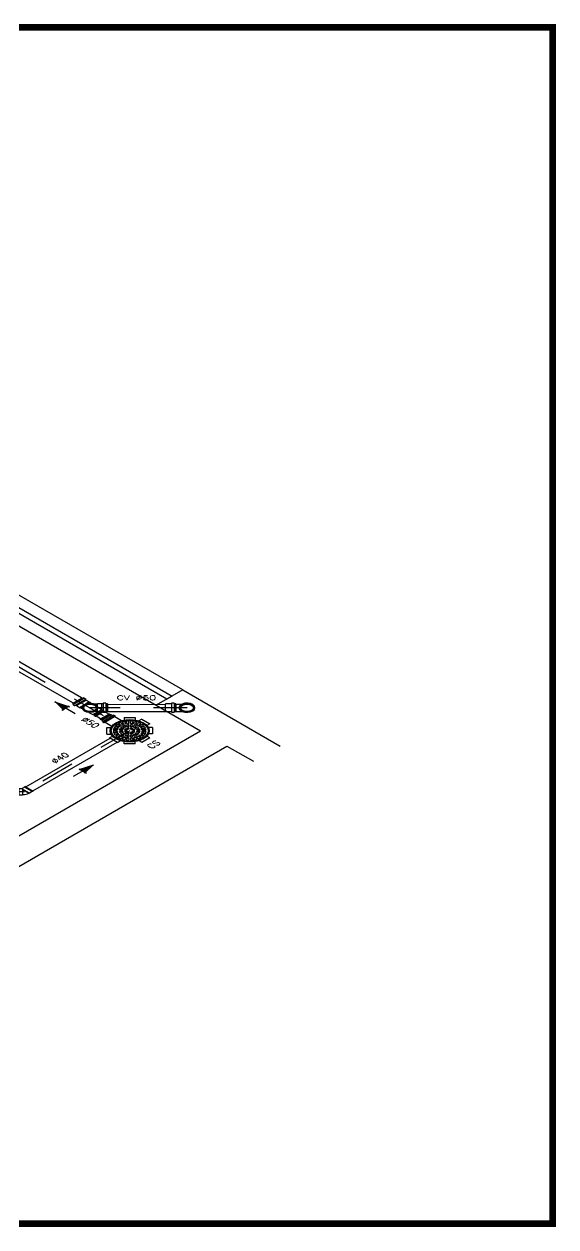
# Model space of a CAD drawing. Header units: millimetres. Extents: x -1312 to 59, y -177 to 623.
# Drawn here: x 12.826 to 14.414, y 10.107 to 13.697 of the extents above; entities that cross this region are included whole.
import ezdxf
from ezdxf.enums import TextEntityAlignment as Align

# ---------------------------------------------------------------- set-up
doc = ezdxf.new("R2010")
doc.units = ezdxf.units.MM
doc.header["$MEASUREMENT"] = 0
doc.linetypes.add('HIDDEN', pattern=[0.375, 0.25, -0.125])
for name, color, linetype in [('ALVENARIA', 7, 'Continuous'), ('CONEXAO_ESGOTO_DETALHADA', 254, 'Continuous'), ('Eixos-1', 252, 'HIDDEN'), ('Finas', 9, 'Continuous'), ('TABELA_BLOCO', 7, 'Continuous'), ('TEXTO-TUBOS', 7, 'Continuous'), ('TINTERNO', 252, 'Continuous'), ('TUB-ESGOTO', 150, 'Continuous'), ('TUB-VENTILACAO', 6, 'Continuous')]:
    doc.layers.add(name, color=color, linetype=linetype)
doc.styles.add('T80', font='romans.shx', dxfattribs={"height": 8})

# ---------------------------------------------------------------- blocks, each defined once
blk = doc.blocks.new('Seta Fluxo')
at = {"layer": 'TINTERNO'}
blk.add_hatch(color=256, dxfattribs=at).paths.add_polyline_path([(0, 3.7), (0, -3.7), (13.6, 0)])
at = {"layer": 'TEXTO-TUBOS'}
for p, q in [((1.5, 0), (-13.6, 0)), ((15.1, -0.4), (-1.4, 4)), ((15.1, 0.4), (-1.4, -4)), ((0, 5.2), (0, -5.2))]:
    blk.add_line(p, q, dxfattribs=at)
blk = doc.blocks.new('AHID_CXI15X15X50PNN')
for p, q in [((-80.6, 48.8), (-48.8, 80.6)), ((-80.6, 48.8), (-68.5, 36.7)), ((-48.8, 80.6), (-36.7, 68.5)), ((-22.5, 91.5), (22.5, 91.5)), ((-22.5, 91.5), (-22.5, 74.4)), ((22.5, 91.5), (22.5, 74.4)), ((48.8, 80.6), (36.7, 68.5)), ((48.8, 80.6), (80.6, 48.8)), ((80.6, 48.8), (68.5, 36.7)), ((-91.5, -22.5), (-91.5, 22.5)), ((-91.5, 22.5), (-74.4, 22.5)), ((111.4, 27.4), (72.7, 27.4)), ((112.4, 28.3), (112.7, 30.9)), ((112.4, 27.4), (112.4, -27.3)), ((120.6, 31.8), (113.7, 31.8)), ((113.7, 30.8), (113.7, -30.8)), ((120.6, 30.8), (120.6, -30.8)), ((122.5, 27.4), (121.5, 31.1)), ((129.5, 27.4), (122.5, 27.4)), ((122.5, 27.4), (122.5, -27.3)), ((129.5, -27.3), (129.5, 27.4)), ((-91.5, -22.5), (-74.4, -22.5)), ((-80.6, -48.8), (-68.5, -36.7)), ((80.6, -48.8), (68.5, -36.7)), ((111.4, -27.3), (72.7, -27.3)), ((112.4, -28.3), (112.7, -30.9)), ((120.6, -31.8), (113.7, -31.8)), ((122.5, -27.3), (121.5, -31.1)), ((129.5, -27.3), (122.5, -27.3)), ((-48.8, -80.6), (-80.6, -48.8)), ((-48.8, -80.6), (-36.7, -68.5)), ((-22.5, -91.5), (-22.5, -74.4)), ((22.5, -91.5), (-22.5, -91.5)), ((22.5, -91.5), (22.5, -74.4)), ((48.8, -80.6), (36.7, -68.5)), ((80.6, -48.8), (48.8, -80.6))]:
    blk.add_line(p, q)
for radius in [77.7, 73.5]:
    blk.add_circle((0, 0), radius)
for centre, start, end in [((111.4, 28.4), 270, 355), ((113.7, 30.8), 90, 175), ((120.6, 30.8), 15, 90), ((123.3, 28.4), 195, 270), ((111.4, -28.3), 5, 90), ((113.7, -30.8), 185, 270), ((120.6, -30.8), 270, 345), ((123.3, -28.3), 90, 165)]:
    blk.add_arc(centre, 1, start, end)
blk = doc.blocks.new('AHID_GRR150PB')
for p, q in [((-32.8, 37.1), (-44.4, 48.6)), ((-27.3, 41.3), (-35.5, 55.4)), ((-22.1, 44.3), (-30.3, 58.4)), ((-15.7, 46.9), (-19.9, 62.7)), ((-9.9, 48.5), (-14.1, 64.3)), ((-3, 49.4), (-3, 65.7)), ((3, 49.4), (3, 65.7)), ((9.9, 48.5), (14.1, 64.3)), ((15.7, 46.9), (19.9, 62.7)), ((22.1, 44.3), (30.3, 58.4)), ((27.3, 41.3), (35.5, 55.4)), ((32.8, 37.1), (44.4, 48.6)), ((-49.4, 3), (-65.7, 3)), ((-48.5, 9.9), (-64.3, 14.1)), ((-46.9, 15.7), (-62.7, 19.9)), ((-44.3, 22.1), (-58.4, 30.3)), ((-41.3, 27.3), (-55.4, 35.5)), ((-37.1, 32.8), (-48.6, 44.4)), ((-28.3, 3), (-41.4, 3)), ((-27.3, 8.1), (-39.4, 13.1)), ((-25, 13.6), (-37.1, 18.6)), ((-22.2, 17.9), (-31.4, 27.1)), ((-17.9, 22.2), (-27.1, 31.4)), ((-10.6, 3), (-20.3, 3)), ((-13.6, 25), (-18.6, 37.1)), ((-9.6, 5.4), (-16.5, 12.2)), ((-8.1, 27.3), (-13.1, 39.4)), ((-5.4, 9.6), (-12.2, 16.5)), ((-3, 28.3), (-3, 41.4)), ((-3, 10.6), (-3, 20.3)), ((3, 28.3), (3, 41.4)), ((3, 10.6), (3, 20.3)), ((5.4, 9.6), (12.2, 16.5)), ((8.1, 27.3), (13.1, 39.4)), ((9.6, 5.4), (16.5, 12.2)), ((10.6, 3), (20.3, 3)), ((13.6, 25), (18.6, 37.1)), ((17.9, 22.2), (27.1, 31.4)), ((22.2, 17.9), (31.4, 27.1)), ((25, 13.6), (37.1, 18.6)), ((27.3, 8.1), (39.4, 13.1)), ((28.3, 3), (41.4, 3)), ((37.1, 32.8), (48.6, 44.4)), ((41.3, 27.3), (55.4, 35.5)), ((44.3, 22.1), (58.4, 30.3)), ((46.9, 15.7), (62.7, 19.9)), ((48.5, 9.9), (64.3, 14.1)), ((49.4, 3), (65.7, 3)), ((-49.4, -3), (-65.7, -3)), ((-48.5, -9.9), (-64.3, -14.1)), ((-46.9, -15.7), (-62.7, -19.9)), ((-44.3, -22.1), (-58.4, -30.3)), ((-41.3, -27.3), (-55.4, -35.5)), ((-37.1, -32.8), (-48.6, -44.4)), ((-32.8, -37.1), (-44.4, -48.6)), ((-28.3, -3), (-41.4, -3)), ((-27.3, -8.1), (-39.4, -13.1)), ((-25, -13.6), (-37.1, -18.6)), ((-27.3, -41.3), (-35.5, -55.4)), ((-22.2, -17.9), (-31.4, -27.1)), ((-22.1, -44.3), (-30.3, -58.4)), ((-17.9, -22.2), (-27.1, -31.4)), ((-10.6, -3), (-20.3, -3)), ((-15.7, -46.9), (-19.9, -62.7)), ((-13.6, -25), (-18.6, -37.1)), ((-9.6, -5.4), (-16.5, -12.2)), ((-8.1, -27.3), (-13.1, -39.4)), ((-5.4, -9.6), (-12.2, -16.5)), ((-3, -10.6), (-3, -20.3)), ((-3, -28.3), (-3, -41.4)), ((3, -10.6), (3, -20.3)), ((3, -28.3), (3, -41.4)), ((5.4, -9.6), (12.2, -16.5)), ((8.1, -27.3), (13.1, -39.4)), ((9.6, -5.4), (16.5, -12.2)), ((10.6, -3), (20.3, -3)), ((13.6, -25), (18.6, -37.1)), ((15.7, -46.9), (19.9, -62.7)), ((17.9, -22.2), (27.1, -31.4)), ((22.1, -44.3), (30.3, -58.4)), ((22.2, -17.9), (31.4, -27.1)), ((25, -13.6), (37.1, -18.6)), ((27.3, -8.1), (39.4, -13.1)), ((27.3, -41.3), (35.5, -55.4)), ((28.3, -3), (41.4, -3)), ((32.8, -37.1), (44.4, -48.6)), ((37.1, -32.8), (48.6, -44.4)), ((41.3, -27.3), (55.4, -35.5)), ((44.3, -22.1), (58.4, -30.3)), ((46.9, -15.7), (62.7, -19.9)), ((48.5, -9.9), (64.3, -14.1)), ((49.4, -3), (65.7, -3)), ((-9.9, -48.5), (-14.1, -64.3)), ((-3, -49.4), (-3, -65.7)), ((3, -49.4), (3, -65.7)), ((9.9, -48.5), (14.1, -64.3))]:
    blk.add_line(p, q)
blk.add_circle((0, 0), 75.5)
for radius, start, end in [(65.8, 122.6132, 132.3868), (65.8, 107.6132, 117.3868), (65.8, 92.6132, 102.3868), (49.5, 93.4746, 101.5254), (65.8, 77.6132, 87.3868), (49.5, 78.4746, 86.5254), (65.8, 62.6132, 72.3868), (65.8, 47.6132, 57.3868), (65.8, 167.6132, 177.3868), (65.8, 152.6132, 162.3868), (65.8, 137.6132, 147.3868), (49.5, 168.4746, 176.5254), (49.5, 153.4746, 161.5254), (41.5, 161.6455, 175.8545), (49.5, 138.4746, 146.5254), (41.5, 139.1455, 153.3545), (49.5, 123.4746, 131.5254), (28.5, 163.5423, 173.9577), (41.5, 116.6455, 130.8545), (28.5, 141.0423, 151.4577), (49.5, 108.4746, 116.5254), (20.5, 143.415, 171.585), (28.5, 118.5423, 128.9577), (41.5, 94.1455, 108.3545), (20.5, 98.415, 126.585), (11, 150.8266, 164.1734), (28.5, 96.0423, 106.4577), (11, 105.8266, 119.1734), (41.5, 71.6455, 85.8545), (28.5, 73.5423, 83.9577), (20.5, 53.415, 81.585), (11, 60.8266, 74.1734), (11, 15.8266, 29.1734), (28.5, 51.0423, 61.4577), (49.5, 63.4746, 71.5254), (20.5, 8.415, 36.585), (41.5, 49.1455, 63.3545), (28.5, 28.5423, 38.9577), (49.5, 48.4746, 56.5254), (28.5, 6.0423, 16.4577), (41.5, 26.6455, 40.8545), (49.5, 33.4746, 41.5254), (41.5, 4.1455, 18.3545), (49.5, 18.4746, 26.5254), (49.5, 3.4746, 11.5254), (65.8, 32.6132, 42.3868), (65.8, 17.6132, 27.3868), (65.8, 2.6132, 12.3868), (65.8, 182.6132, 192.3868), (65.8, 197.6132, 207.3868), (65.8, 212.6132, 222.3868), (49.5, 183.4746, 191.5254), (49.5, 198.4746, 206.5254), (41.5, 184.1455, 198.3545), (49.5, 213.4746, 221.5254), (41.5, 206.6455, 220.8545), (49.5, 228.4746, 236.5254), (28.5, 186.0423, 196.4577), (41.5, 229.1455, 243.3545), (28.5, 208.5423, 218.9577), (49.5, 243.4746, 251.5254), (20.5, 188.415, 216.585), (28.5, 231.0423, 241.4577), (41.5, 251.6455, 265.8545), (20.5, 233.415, 261.585), (11, 195.8266, 209.1734), (28.5, 253.5423, 263.9577), (11, 240.8266, 254.1734), (11, 285.8266, 299.1734), (20.5, 278.415, 306.585), (28.5, 276.0423, 286.4577), (41.5, 274.1455, 288.3545), (11, 330.8266, 344.1734), (28.5, 298.5423, 308.9577), (49.5, 288.4746, 296.5254), (20.5, 323.415, 351.585), (41.5, 296.6455, 310.8545), (28.5, 321.0423, 331.4577), (28.5, 343.5423, 353.9577), (49.5, 303.4746, 311.5254), (41.5, 319.1455, 333.3545), (49.5, 318.4746, 326.5254), (41.5, 341.6455, 355.8545), (49.5, 333.4746, 341.5254), (49.5, 348.4746, 356.5254), (65.8, 317.6132, 327.3868), (65.8, 332.6132, 342.3868), (65.8, 347.6132, 357.3868), (65.8, 227.6132, 237.3868), (65.8, 242.6132, 252.3868), (65.8, 257.6132, 267.3868), (49.5, 258.4746, 266.5254), (49.5, 273.4746, 281.5254), (65.8, 272.6132, 282.3868), (65.8, 287.6132, 297.3868), (65.8, 302.6132, 312.3868)]:
    blk.add_arc((0, 0), radius, start, end)
blk = doc.blocks.new('AHID_J4540PNN')
for p, q in [((-3.3, 35.6), (-35.6, 3.3)), ((-35.6, 3.3), (-32.7, 0.5)), ((-0.5, 32.7), (-32.7, 0.5)), ((-32.7, 0.5), (-31.3, 0.5)), ((-0.5, 31.3), (-31.3, 0.5)), ((-31.3, 0.5), (-20.7, -10.1)), ((7.5, 18.1), (-20.7, -10.1)), ((-19, -10.1), (6.3, 15.2)), ((-3.3, 35.6), (-0.5, 32.7)), ((-0.5, 32.7), (-0.5, 31.3)), ((-0.5, 31.3), (9, 21.8)), ((6.3, 15.2), (7.5, 18.1)), ((6.3, 15.2), (6.3, -20.6)), ((7.5, 18.1), (9, 21.8)), ((7.5, -21.8), (7.5, 18.1)), ((22.5, 21.8), (9, 21.8)), ((23.5, 22.8), (22.5, 21.8)), ((22.5, -21.8), (22.5, 21.8)), ((23.5, -22.8), (23.5, 22.8)), ((27.5, 22.8), (23.5, 22.8)), ((27.5, 22.8), (27.5, -22.8)), ((-20.7, -10.1), (-19, -10.1)), ((7.5, -21.8), (6.3, -20.6)), ((22.5, -21.8), (7.5, -21.8)), ((23.5, -22.8), (22.5, -21.8)), ((27.5, -22.8), (23.5, -22.8))]:
    blk.add_line(p, q)
blk.add_arc((15.4, 37.1), 58.4, 233.9327, 261.0673)
blk = doc.blocks.new('AHID_TES50LNN')
for p, q in [((-19.2, 25.3), (-41.9, 25.3)), ((-41.9, 25.3), (-41.9, -25.4)), ((29.6, 25.3), (19.2, 25.3)), ((23.8, 25.3), (23.9, 26.8)), ((26.8, 26.8), (23.9, 26.8)), ((27, 25.3), (26.8, 26.8)), ((31.4, 27.1), (29.6, 25.3)), ((29.6, 25.3), (29.6, 11.7)), ((31.4, 27.1), (31.4, 5.3)), ((48.2, 27.1), (31.4, 27.1)), ((48.4, 27.3), (48.2, 27.1)), ((48.2, 27.1), (48.2, -27.1)), ((48.4, 27.3), (48.4, -27.4)), ((53, 27.3), (48.4, 27.3)), ((54.3, 30.9), (54, 28.3)), ((54, 27.3), (54, -27.4)), ((54.5, 30.8), (54.5, -30.8)), ((64, 31.8), (55.3, 31.8)), ((64, 30.8), (64, -30.8)), ((65, 31.1), (65.8, 28.1)), ((66, 27.3), (66, -27.4)), ((71.1, 27.3), (66.7, 27.3)), ((71.1, 27.3), (71.1, -27.4)), ((-19.2, -25.4), (-41.9, -25.4)), ((29.6, -25.4), (19.2, -25.4)), ((23.8, -25.4), (23.9, -26.8)), ((26.8, -26.8), (23.9, -26.8)), ((27, -25.4), (26.8, -26.8)), ((29.6, -25.4), (29.6, -11.7)), ((31.4, -27.1), (29.6, -25.4)), ((31.4, -27.1), (31.4, -5.3)), ((48.2, -27.1), (31.4, -27.1)), ((48.4, -27.4), (48.2, -27.1)), ((53, -27.4), (48.4, -27.4)), ((54.3, -30.9), (54, -28.3)), ((64, -31.8), (55.3, -31.8)), ((65, -31.1), (65.8, -28.1)), ((71.1, -27.4), (66.7, -27.4))]:
    blk.add_line(p, q)
for radius in [31.8, 27.3, 25.6]:
    blk.add_circle((0, 0), radius)
for centre, start, end in [((53, 28.4), 270, 355), ((55.3, 30.8), 90, 175), ((64, 30.8), 15, 90), ((66.7, 28.4), 195, 270), ((53, -28.4), 5, 90), ((55.3, -30.8), 185, 270), ((64, -30.8), 270, 345), ((66.7, -28.4), 90, 165)]:
    blk.add_arc(centre, 1, start, end)
blk = doc.blocks.new('AHID_BRL50X40PNR')
for p, q in [((0, 25.4), (7, 25.4)), ((0, 25.4), (0, -25.4)), ((7, 25.4), (7, -25.4)), ((7, 25.4), (9.6, 22.8)), ((9.6, 22.8), (35.3, 22.8)), ((9.6, 22.8), (9.6, -22.8)), ((36.4, 24), (36.3, 23.7)), ((36.3, -22.8), (36.3, 22.8)), ((37.4, 24.9), (44.6, 24.9)), ((37.4, 23.9), (37.4, -24)), ((44.6, 23.9), (44.6, -24)), ((45.6, 24.2), (45.8, 23.5)), ((46, -22.8), (46, 22.8)), ((46.7, 22.8), (48.8, 22.8)), ((48.8, 22.8), (48.8, -22.8)), ((0, -25.4), (7, -25.4)), ((7, -25.4), (9.6, -22.8)), ((9.6, -22.8), (35.3, -22.8)), ((36.4, -24), (36.3, -23.7)), ((37.4, -25), (44.6, -25)), ((45.6, -24.2), (45.8, -23.5)), ((46.7, -22.8), (48.8, -22.8))]:
    blk.add_line(p, q)
for centre, start, end in [((35.3, 23.8), 270, 355), ((37.4, 23.9), 90, 175), ((44.6, 23.9), 15, 90), ((46.7, 23.8), 195, 270), ((35.3, -23.7), 5, 90), ((37.4, -24), 185, 270), ((44.6, -24), 270, 345), ((46.7, -23.7), 90, 165)]:
    blk.add_arc(centre, 1, start, end)
blk = doc.blocks.new('AHID_J9050FNN')
for p, q in [((28.5, 25.4), (0, 25.4)), ((30.3, 27.2), (28.5, 25.4)), ((28.5, -25.3), (28.5, 25.4)), ((30.3, -27.1), (30.3, 27.2)), ((47.1, 27.2), (30.3, 27.2)), ((47.3, 27.4), (47.1, 27.2)), ((47.1, -27.1), (47.1, 27.2)), ((47.3, -27.4), (47.3, 27.4)), ((51.9, 27.4), (47.3, 27.4)), ((53.2, 30.9), (52.9, 28.3)), ((52.9, 27.4), (52.9, -27.4)), ((53.4, 30.8), (53.4, -30.8)), ((62.9, 31.8), (54.2, 31.8)), ((62.9, 30.8), (62.9, -30.8)), ((63.9, 31.1), (64.7, 28.1)), ((64.9, 27.4), (64.9, -27.4)), ((70, 27.4), (65.6, 27.4)), ((70, 27.4), (70, -27.4)), ((28.5, -25.3), (0, -25.3)), ((30.3, -27.1), (28.5, -25.3)), ((47.1, -27.1), (30.3, -27.1)), ((47.3, -27.4), (47.1, -27.1)), ((51.9, -27.4), (47.3, -27.4)), ((53.2, -30.9), (52.9, -28.3)), ((62.9, -31.8), (54.2, -31.8)), ((63.9, -31.1), (64.7, -28.1)), ((70, -27.4), (65.6, -27.4))]:
    blk.add_line(p, q)
for centre, radius, start, end in [((0, 0), 25.4, 90, 270), ((51.9, 28.4), 1, 270, 355), ((54.2, 30.8), 1, 90, 175), ((62.9, 30.8), 1, 15, 90), ((65.6, 28.4), 1, 195, 270), ((51.9, -28.4), 1, 5, 90), ((54.2, -30.8), 1, 185, 270), ((62.9, -30.8), 1, 270, 345), ((65.6, -28.4), 1, 90, 165)]:
    blk.add_arc(centre, radius, start, end)
blk = doc.blocks.new('AHID_C9050LNN')
for p, q in [((45.6, 25.3), (19.2, 25.3)), ((45.6, -25.4), (45.6, 25.3)), ((45.6, -25.4), (19.2, -25.4))]:
    blk.add_line(p, q)
for radius in [27.3, 25.6]:
    blk.add_circle((0, 0), radius)
for start, end in [(52.8607, 307.1393), (307.1393, 52.8607)]:
    blk.add_arc((0, 0), 31.8, start, end)
blk = doc.blocks.new('AHID_CAP50PNN')
for p, q in [((0, 27.3), (4.4, 27.3)), ((0, -27.4), (0, 27.3)), ((5.1, -27.4), (5.1, 27.3)), ((6.1, 31.1), (5.3, 28.1)), ((7.1, 31.8), (15.8, 31.8)), ((7.1, -30.8), (7.1, 30.8)), ((16.6, -30.8), (16.6, 30.8)), ((16.8, 30.9), (17.1, 28.3)), ((17.1, -27.4), (17.1, 27.3)), ((18.1, 27.3), (39.3, 27.3)), ((40.8, 25.8), (40.8, -25.8)), ((0, -27.4), (4.4, -27.4)), ((6.1, -31.1), (5.3, -28.1)), ((7.1, -31.8), (15.8, -31.8)), ((16.8, -30.9), (17.1, -28.3)), ((18.1, -27.4), (39.3, -27.4))]:
    blk.add_line(p, q)
for centre, radius, start, end in [((4.4, 28.4), 1, 270, 345), ((7.1, 30.8), 1, 90, 165), ((15.8, 30.8), 1, 5, 90), ((18.1, 28.4), 1, 185, 270), ((39.3, 25.8), 1.5, 0, 90), ((4.4, -28.4), 1, 15, 90), ((7.1, -30.8), 1, 195, 270), ((15.8, -30.8), 1, 270, 355), ((18.1, -28.4), 1, 90, 175), ((39.3, -25.8), 1.5, 270, 0)]:
    blk.add_arc(centre, radius, start, end)

msp = doc.modelspace()

# ---------------------------------------------------------------- linework, layer by layer
at = {"layer": 'ALVENARIA', "extrusion": (0, 0.816497, 0.57735)}
for p, q in [((13.2998, 11.7102, -0.9385), (13.2206, 11.6645, -0.8738)), ((13.2998, 11.7102, -0.9385), (13.5904, 11.5427, -0.7016)), ((13.2206, 11.6645, -0.8738), (13.3527, 11.5883, -0.7661)), ((11.8492, 10.719, 0.4634), (13.3527, 11.5883, -0.7661)), ((11.8493, 10.6275, 0.5927), (13.432, 11.5426, -0.7015)), ((13.432, 11.5426, -0.7015), (13.5112, 11.497, -0.6368))]:
    msp.add_line(p, q, dxfattribs=at)
at = {"layer": 'Eixos-1', "ltscale": 0.3, "extrusion": (0, 0.816497, 0.57735)}
for p, q in [((12.283, 12.0832, -1.4659), (13.1415, 11.5882, -0.7659)), ((13.313, 11.6569, -0.863), (13.0227, 11.6568, -0.8629)), ((13.1415, 11.5882, -0.7659), (12.827, 11.4064, -0.5087)), ((12.827, 11.4064, -0.5087), (11.1903, 11.4057, -0.5077))]:
    msp.add_line(p, q, dxfattribs=at)
at = {"layer": 'Finas', "extrusion": (0, 0.816497, 0.57735)}
for p, q in [((13.2998, 11.7102, -0.9385), (12.6658, 12.0757, -1.4554)), ((12.5866, 12.03, -1.3907), (13.2206, 11.6645, -0.8738)), ((13.2523, 11.6828, -0.8996), (12.6183, 12.0483, -1.4165)), ((12.6341, 12.0574, -1.4295), (13.2681, 11.6919, -0.9126)), ((13.2681, 11.6919, -0.9126), (13.2523, 11.6828, -0.8996))]:
    msp.add_line(p, q, dxfattribs=at)
at = {"layer": 'TABELA_BLOCO', "const_width": 0.02}
msp.add_lwpolyline([(9.9835, 13.6871), (14.4042, 13.6871), (14.4042, 10.1175), (9.9835, 10.1175)], close=True, dxfattribs=at)
at = {"layer": 'TUB-ESGOTO', "extrusion": (0, 0.816497, 0.57735), "elevation": 9.0195}
for points in [[(-12.9713, -7.4595), (-12.342, -8.0878)], [(-12.9976, -7.4859), (-12.3684, -8.1142)], [(-12.8313, -7.0263), (-13.0828, -7.278)], [(-12.8524, -7.0051), (-13.104, -7.2569)]]:
    msp.add_lwpolyline(points, dxfattribs=at)
at = {"layer": 'TUB-VENTILACAO', "extrusion": (0, 0.816497, 0.57735), "elevation": 9.0195}
for points in [[(-13.075, -7.4521), (-13.2479, -7.4534)], [(-13.0753, -7.4148), (-13.2481, -7.4161)]]:
    msp.add_lwpolyline(points, dxfattribs=at)

# ---------------------------------------------------------------- block references
at = {"layer": 'CONEXAO_ESGOTO_DETALHADA', "extrusion": (0, 0.816497, 0.57735)}
for name, p, xscale, yscale, zscale, rotation in [('AHID_TES50LNN', (-13.023, -7.4346, 9.0195), 0.000746644552367517, 0.000746644552367517, 0.000746644552367517, 315.2376641369501), ('AHID_J9050FNN', (-13.0229, -7.4346, 9.0195), 0.0007466445523675168, 0.0007466445523675168, 0.0007466445523675168, 180.0429962448203), ('AHID_CAP50PNN', (-13.2792, -7.4348, 9.0195), 0.000746644552367517, 0.000746644552367517, 0.000746644552367517, 0.04299624482116735), ('AHID_C9050LNN', (-13.3126, -7.4348, 9.0195), 0.0007466445523675168, 0.0007466445523675168, 0.0007466445523675168, 0.04299624482009991), ('AHID_CXI15X15X50PNN', (-13.1415, -7.3159, 9.0195), 0.000746644552367517, 0.000746644552367517, 0.000746644552367517, 315.0429962448174), ('AHID_BRL50X40PNR', (-13.0718, -7.3842, 9.0195), 0.000746644552367517, 0.000746644552367517, 0.000746644552367517, 315.0429962448167), ('AHID_GRR150PB', (-13.1415, -7.3159, 9.0195), 0.0007466445523675173, 0.0007466445523675173, 0.0007466445523675173, 225), ('AHID_J4540PNN', (-12.827, -7.0009, 9.0195), 0.0007466445523675173, 0.0007466445523675173, 0.0007466445523675173, 225)]:
    msp.add_blockref(name, p, dxfattribs=dict(at, xscale=xscale, yscale=yscale, zscale=zscale, rotation=rotation))
at = {"layer": 'Eixos-1', "extrusion": (0, 0.816497, 0.57735), "xscale": 0.002986578067616566, "yscale": 0.002986578067616566, "zscale": 0.002986578067616566}
for p, rotation in [((-12.95, -7.4339, 9.0195), 315.0429962448173), ((-13.0012, -7.1077, 9.0195), 225.0429962448174)]:
    msp.add_blockref('Seta Fluxo', p, dxfattribs=dict(at, rotation=rotation))

# ---------------------------------------------------------------- texts
at = {"layer": 'TEXTO-TUBOS', "extrusion": (0, 0.816497, 0.57735), "style": 'T80'}
msp.add_text('CS', height=0.02389, rotation=225.043, dxfattribs=at).set_placement((-13.2131, -7.2444, 9.0195), align=Align.MIDDLE_CENTER)
at = {"layer": 'TUB-ESGOTO', "extrusion": (0, 0.816497, 0.57735), "style": 'T80'}
for s, rotation, p in [('%%C50', 135.043, (-13.0239, -7.3583, 9.0195)), ('%%C40', 225.043, (-12.9336, -7.1752, 9.0195))]:
    msp.add_text(s, height=0.02389, rotation=rotation, dxfattribs=at).set_placement(p, align=Align.MIDDLE_CENTER)
at = {"layer": 'TUB-VENTILACAO', "extrusion": (0, 0.816497, 0.57735), "style": 'T80'}
msp.add_text('CV %%C50', height=0.02389, rotation=180.043, dxfattribs=at).set_placement((-13.1614, -7.4864, 9.0195), align=Align.MIDDLE_CENTER)

doc.saveas('drawing.dxf')
